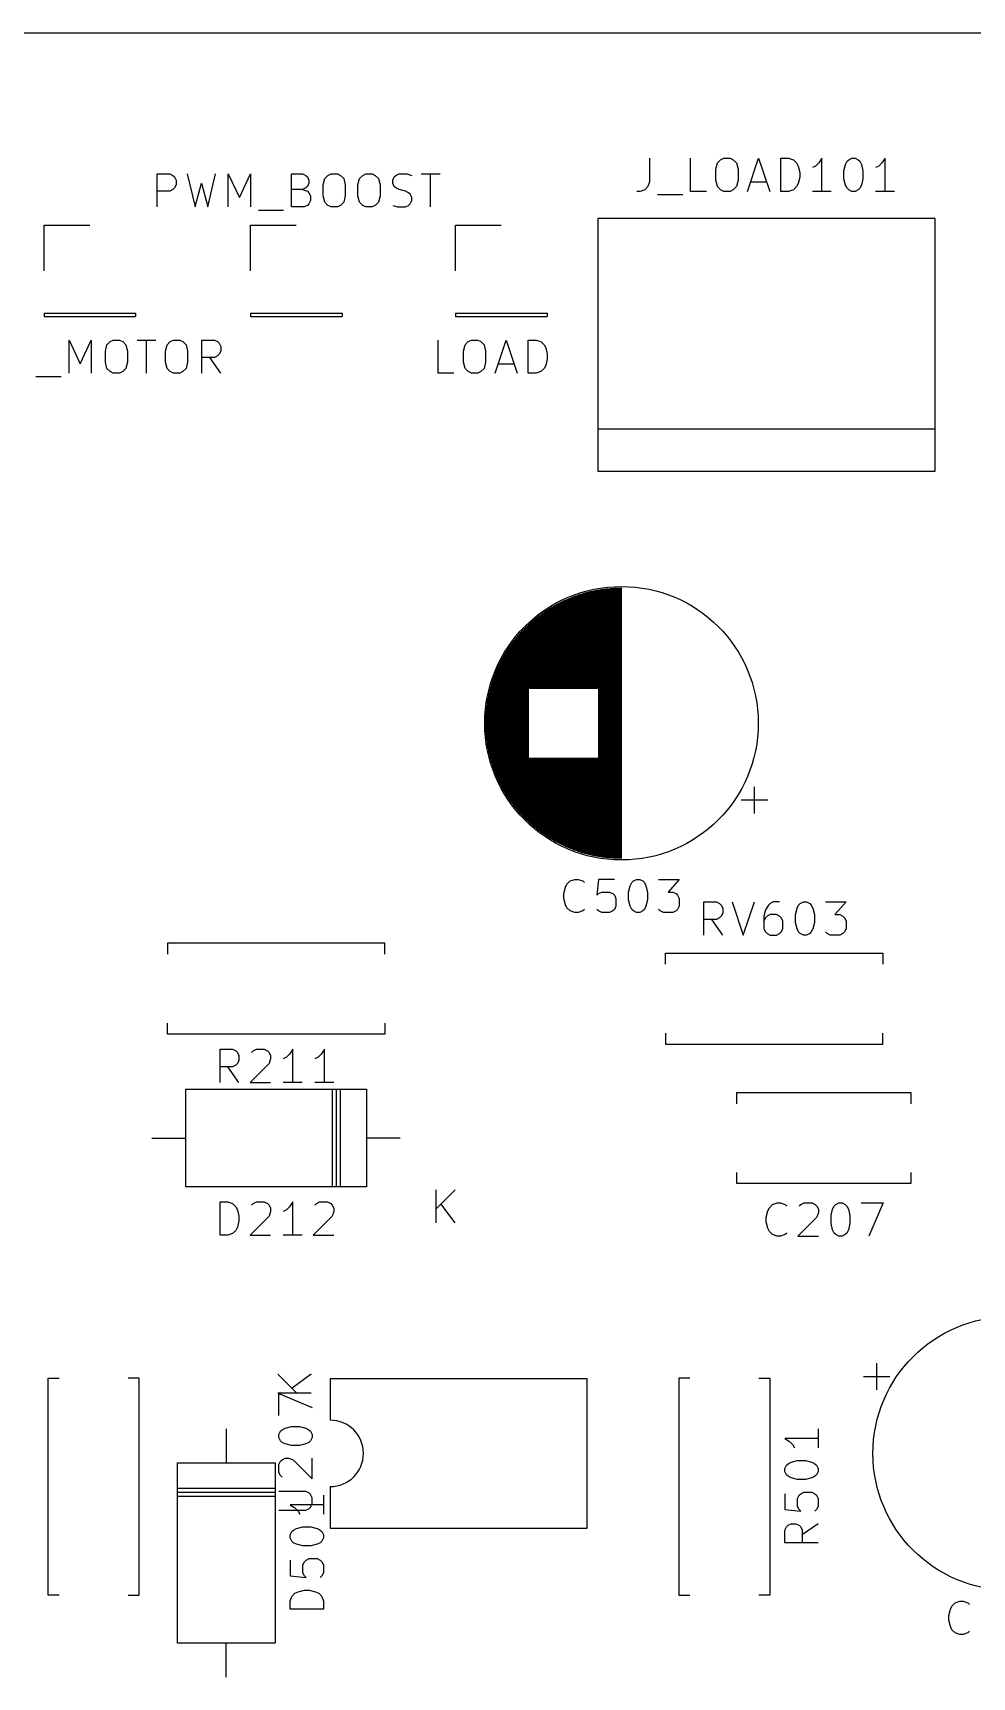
# Model space of a CAD drawing. Header units: metres. Extents: x 0 to 202, y 0 to 131.
# Drawn here: x 58.87 to 87.16, y 81.46 to 131 of the extents above; entities that cross this region are included whole.
import ezdxf

# ---------------------------------------------------------------- set-up
doc = ezdxf.new("R2010")
doc.units = ezdxf.units.M

msp = doc.modelspace()

# ---------------------------------------------------------------- linework, layer by layer
at = {"layer": 'OUTLINE'}
msp.add_line((5, 131), (197.2, 131), dxfattribs=at)
at = {"layer": 'SILK'}
for p, q in [((77.447, 127.2252), (77.447, 126.5109)), ((78.6851, 126.2252), (78.6851, 127.2252)), ((79.447, 126.8918), (79.4946, 127.0823)), ((79.447, 126.5585), (79.447, 126.8918)), ((79.4946, 127.0823), (79.5898, 127.1776)), ((79.5898, 127.1776), (79.6851, 127.2252)), ((79.6851, 127.2252), (79.8756, 127.2252)), ((79.8756, 127.2252), (79.9708, 127.1776)), ((79.9708, 127.1776), (80.066, 127.0823)), ((80.066, 127.0823), (80.1137, 126.8918)), ((80.1137, 126.8918), (80.1137, 126.5585)), ((80.3994, 126.2252), (80.7327, 127.2252)), ((80.7327, 127.2252), (81.066, 126.2252)), ((81.3994, 126.2252), (81.3994, 127.2252)), ((81.3994, 127.2252), (81.6375, 127.2252)), ((81.6375, 127.2252), (81.7803, 127.1776)), ((81.7803, 127.1776), (81.8756, 127.0823)), ((81.8756, 127.0823), (81.9232, 126.9871)), ((81.9232, 126.9871), (81.9708, 126.7966)), ((82.447, 126.9871), (82.3518, 126.9395)), ((82.5422, 127.0823), (82.447, 126.9871)), ((82.6375, 127.2252), (82.5422, 127.0823)), ((82.6375, 126.2252), (82.6375, 127.2252)), ((83.3041, 126.8442), (83.3518, 127.0347)), ((83.3041, 126.6061), (83.3041, 126.8442)), ((83.3518, 127.0347), (83.3994, 127.1299)), ((83.3994, 127.1299), (83.447, 127.1776)), ((83.447, 127.1776), (83.5422, 127.2252)), ((83.5422, 127.2252), (83.6375, 127.2252)), ((83.6375, 127.2252), (83.7327, 127.1776)), ((83.7327, 127.1776), (83.7803, 127.1299)), ((83.7803, 127.1299), (83.8279, 127.0347)), ((83.8279, 127.0347), (83.8756, 126.8442)), ((83.8756, 126.8442), (83.8756, 126.6061)), ((84.3518, 126.9871), (84.2565, 126.9395)), ((84.447, 127.0823), (84.3518, 126.9871)), ((84.5422, 127.2252), (84.447, 127.0823)), ((84.5422, 126.2252), (84.5422, 127.2252)), ((62.6166, 125.7552), (62.6166, 126.7552)), ((62.6166, 126.7552), (62.9976, 126.7552)), ((62.9976, 126.7552), (63.0928, 126.7076)), ((63.0928, 126.7076), (63.1404, 126.6599)), ((63.1404, 126.6599), (63.1881, 126.5647)), ((63.1881, 126.4218), (63.1404, 126.3266)), ((63.1881, 126.5647), (63.1881, 126.4218)), ((63.5214, 126.7552), (63.7595, 125.7552)), ((63.7595, 125.7552), (63.95, 126.4695)), ((63.95, 126.4695), (64.1404, 125.7552)), ((64.1404, 125.7552), (64.3785, 126.7552)), ((64.7595, 125.7552), (64.7595, 126.7552)), ((64.7595, 126.7552), (65.0928, 126.0409)), ((65.0928, 126.0409), (65.4261, 126.7552)), ((65.4261, 126.7552), (65.4261, 125.7552)), ((66.6642, 125.7552), (66.6642, 126.7552)), ((66.6642, 126.7552), (66.9976, 126.7552)), ((66.9976, 126.7552), (67.0928, 126.7076)), ((67.0928, 126.7076), (67.1404, 126.6599)), ((67.1404, 126.3742), (67.0928, 126.3266)), ((67.1404, 126.6599), (67.1881, 126.5647)), ((67.1881, 126.4695), (67.1404, 126.3742)), ((67.1881, 126.5647), (67.1881, 126.4695)), ((67.6166, 126.4218), (67.6642, 126.6123)), ((67.6166, 126.0885), (67.6166, 126.4218)), ((67.6642, 126.6123), (67.7595, 126.7076)), ((67.7595, 126.7076), (67.8547, 126.7552)), ((67.8547, 126.7552), (68.0452, 126.7552)), ((68.0452, 126.7552), (68.1404, 126.7076)), ((68.1404, 126.7076), (68.2357, 126.6123)), ((68.2357, 126.6123), (68.2833, 126.4218)), ((68.2833, 126.4218), (68.2833, 126.0885)), ((68.6642, 126.4218), (68.7119, 126.6123)), ((68.6642, 126.0885), (68.6642, 126.4218)), ((68.7119, 126.6123), (68.8071, 126.7076)), ((68.8071, 126.7076), (68.9023, 126.7552)), ((68.9023, 126.7552), (69.0928, 126.7552)), ((69.0928, 126.7552), (69.1881, 126.7076)), ((69.1881, 126.7076), (69.2833, 126.6123)), ((69.2833, 126.6123), (69.3309, 126.4218)), ((69.3309, 126.4218), (69.3309, 126.0885)), ((69.7119, 126.5647), (69.7595, 126.6599)), ((69.7119, 126.4695), (69.7119, 126.5647)), ((69.7595, 126.3742), (69.7119, 126.4695)), ((69.7595, 126.6599), (69.8071, 126.7076)), ((69.8071, 126.3266), (69.7595, 126.3742)), ((69.8071, 126.7076), (69.9023, 126.7552)), ((69.9023, 126.7552), (70.1404, 126.7552)), ((70.1404, 126.7552), (70.2833, 126.7076)), ((70.569, 126.7552), (71.1404, 126.7552)), ((70.8547, 125.7552), (70.8547, 126.7552)), ((77.3994, 126.368), (77.3041, 126.2728)), ((77.447, 126.5109), (77.3994, 126.368)), ((79.4946, 126.368), (79.447, 126.5585)), ((79.5898, 126.2728), (79.4946, 126.368)), ((80.066, 126.368), (79.9708, 126.2728)), ((80.1137, 126.5585), (80.066, 126.368)), ((80.4946, 126.5109), (80.9708, 126.5109)), ((81.8756, 126.368), (81.7803, 126.2728)), ((81.9232, 126.4633), (81.8756, 126.368)), ((81.9708, 126.6538), (81.9232, 126.4633)), ((81.9708, 126.7966), (81.9708, 126.6538)), ((83.3518, 126.4157), (83.3041, 126.6061)), ((83.3994, 126.3204), (83.3518, 126.4157)), ((83.8279, 126.4157), (83.7803, 126.3204)), ((83.8756, 126.6061), (83.8279, 126.4157)), ((62.9976, 126.2314), (62.6166, 126.2314)), ((63.0928, 126.279), (62.9976, 126.2314)), ((63.1404, 126.3266), (63.0928, 126.279)), ((66.9976, 126.279), (66.6642, 126.279)), ((67.0928, 126.3266), (66.9976, 126.279)), ((66.9976, 126.279), (67.1404, 126.2314)), ((67.1404, 126.2314), (67.1881, 126.1838)), ((67.1881, 125.8504), (67.1404, 125.8028)), ((67.1881, 126.1838), (67.2357, 126.0885)), ((67.2357, 125.9457), (67.1881, 125.8504)), ((67.2357, 126.0885), (67.2357, 125.9457)), ((67.6642, 125.898), (67.6166, 126.0885)), ((67.7595, 125.8028), (67.6642, 125.898)), ((68.2357, 125.898), (68.1404, 125.8028)), ((68.2833, 126.0885), (68.2357, 125.898)), ((68.7119, 125.898), (68.6642, 126.0885)), ((68.8071, 125.8028), (68.7119, 125.898)), ((69.2833, 125.898), (69.1881, 125.8028)), ((69.3309, 126.0885), (69.2833, 125.898)), ((69.9023, 126.279), (69.8071, 126.3266)), ((70.0928, 126.2314), (69.9023, 126.279)), ((70.1881, 126.1838), (70.0928, 126.2314)), ((70.2357, 126.1361), (70.1881, 126.1838)), ((70.1881, 125.8028), (70.2357, 125.8504)), ((70.2833, 126.0409), (70.2357, 126.1361)), ((70.2357, 125.8504), (70.2833, 125.9457)), ((70.2833, 125.9457), (70.2833, 126.0409)), ((77.1613, 126.2252), (77.066, 126.2252)), ((77.3041, 126.2728), (77.1613, 126.2252)), ((77.6851, 126.1299), (78.447, 126.1299)), ((79.1613, 126.2252), (78.6851, 126.2252)), ((79.6851, 126.2252), (79.5898, 126.2728)), ((79.8756, 126.2252), (79.6851, 126.2252)), ((79.9708, 126.2728), (79.8756, 126.2252)), ((81.6375, 126.2252), (81.3994, 126.2252)), ((81.7803, 126.2728), (81.6375, 126.2252)), ((82.9232, 126.2252), (82.3518, 126.2252)), ((83.447, 126.2728), (83.3994, 126.3204)), ((83.5422, 126.2252), (83.447, 126.2728)), ((83.6375, 126.2252), (83.5422, 126.2252)), ((83.7327, 126.2728), (83.6375, 126.2252)), ((83.7803, 126.3204), (83.7327, 126.2728)), ((84.8279, 126.2252), (84.2565, 126.2252)), ((65.6642, 125.6599), (66.4261, 125.6599)), ((67.0452, 125.7552), (66.6642, 125.7552)), ((67.1404, 125.8028), (67.0452, 125.7552)), ((67.8547, 125.7552), (67.7595, 125.8028)), ((68.0452, 125.7552), (67.8547, 125.7552)), ((68.1404, 125.8028), (68.0452, 125.7552)), ((68.9023, 125.7552), (68.8071, 125.8028)), ((69.0928, 125.7552), (68.9023, 125.7552)), ((69.1881, 125.8028), (69.0928, 125.7552)), ((69.7119, 125.8028), (69.8547, 125.7552)), ((69.8547, 125.7552), (70.0928, 125.7552)), ((70.0928, 125.7552), (70.1881, 125.8028)), ((75.8908, 125.41), (75.8908, 117.79)), ((86.0508, 125.41), (75.8908, 125.41)), ((86.0508, 117.79), (86.0508, 125.41)), ((59.2087, 125.21), (60.5887, 125.21)), ((59.2087, 123.83), (59.2087, 125.21)), ((65.4271, 125.21), (66.8071, 125.21)), ((65.4271, 123.83), (65.4271, 125.21)), ((71.6018, 125.21), (72.9818, 125.21)), ((71.6018, 123.83), (71.6018, 125.21)), ((59.2087, 122.56), (59.2087, 122.45)), ((59.2087, 122.56), (61.9687, 122.56)), ((59.2087, 122.45), (61.9687, 122.45)), ((61.9687, 122.56), (61.9687, 122.45)), ((65.4271, 122.56), (65.4271, 122.45)), ((65.4271, 122.56), (68.1871, 122.56)), ((65.4271, 122.45), (68.1871, 122.45)), ((68.1871, 122.56), (68.1871, 122.45)), ((71.6018, 122.56), (71.6018, 122.45)), ((71.6018, 122.56), (74.3618, 122.56)), ((71.6018, 122.45), (74.3618, 122.45)), ((74.3618, 122.56), (74.3618, 122.45)), ((59.9619, 120.7452), (59.9619, 121.7452)), ((59.9619, 121.7452), (60.2952, 121.0309)), ((60.2952, 121.0309), (60.6286, 121.7452)), ((60.6286, 121.7452), (60.6286, 120.7452)), ((61.0571, 121.4118), (61.1048, 121.6023)), ((61.0571, 121.0785), (61.0571, 121.4118)), ((61.1048, 121.6023), (61.2, 121.6976)), ((61.2, 121.6976), (61.2952, 121.7452)), ((61.2952, 121.7452), (61.4857, 121.7452)), ((61.4857, 121.7452), (61.581, 121.6976)), ((61.581, 121.6976), (61.6762, 121.6023)), ((61.6762, 121.6023), (61.7238, 121.4118)), ((61.7238, 121.4118), (61.7238, 121.0785)), ((62.0095, 121.7452), (62.581, 121.7452)), ((62.2952, 120.7452), (62.2952, 121.7452)), ((62.8667, 121.4118), (62.9143, 121.6023)), ((62.8667, 121.0785), (62.8667, 121.4118)), ((62.9143, 121.6023), (63.0095, 121.6976)), ((63.0095, 121.6976), (63.1048, 121.7452)), ((63.1048, 121.7452), (63.2952, 121.7452)), ((63.2952, 121.7452), (63.3905, 121.6976)), ((63.3905, 121.6976), (63.4857, 121.6023)), ((63.4857, 121.6023), (63.5333, 121.4118)), ((63.5333, 121.4118), (63.5333, 121.0785)), ((63.9619, 120.7452), (63.9619, 121.7452)), ((63.9619, 121.7452), (64.3429, 121.7452)), ((64.3429, 121.7452), (64.4381, 121.6976)), ((64.4381, 121.6976), (64.4857, 121.6499)), ((64.4857, 121.6499), (64.5333, 121.5547)), ((64.5333, 121.4118), (64.4857, 121.3166)), ((64.5333, 121.5547), (64.5333, 121.4118)), ((71.081, 120.7452), (71.081, 121.7452)), ((71.8429, 121.4118), (71.8905, 121.6023)), ((71.8429, 121.0785), (71.8429, 121.4118)), ((71.8905, 121.6023), (71.9857, 121.6976)), ((71.9857, 121.6976), (72.081, 121.7452)), ((72.081, 121.7452), (72.2714, 121.7452)), ((72.2714, 121.7452), (72.3667, 121.6976)), ((72.3667, 121.6976), (72.4619, 121.6023)), ((72.4619, 121.6023), (72.5095, 121.4118)), ((72.5095, 121.4118), (72.5095, 121.0785)), ((72.7952, 120.7452), (73.1286, 121.7452)), ((73.1286, 121.7452), (73.4619, 120.7452)), ((73.7952, 120.7452), (73.7952, 121.7452)), ((73.7952, 121.7452), (74.0333, 121.7452)), ((74.0333, 121.7452), (74.1762, 121.6976)), ((74.1762, 121.6976), (74.2714, 121.6023)), ((74.2714, 121.6023), (74.319, 121.5071)), ((74.319, 121.5071), (74.3667, 121.3166)), ((61.1048, 120.888), (61.0571, 121.0785)), ((61.2, 120.7928), (61.1048, 120.888)), ((61.6762, 120.888), (61.581, 120.7928)), ((61.7238, 121.0785), (61.6762, 120.888)), ((62.9143, 120.888), (62.8667, 121.0785)), ((63.0095, 120.7928), (62.9143, 120.888)), ((63.4857, 120.888), (63.3905, 120.7928)), ((63.5333, 121.0785), (63.4857, 120.888)), ((64.3429, 121.2214), (63.9619, 121.2214)), ((64.5333, 120.7452), (64.2, 121.2214)), ((64.4381, 121.269), (64.3429, 121.2214)), ((64.4857, 121.3166), (64.4381, 121.269)), ((71.8905, 120.888), (71.8429, 121.0785)), ((71.9857, 120.7928), (71.8905, 120.888)), ((72.4619, 120.888), (72.3667, 120.7928)), ((72.5095, 121.0785), (72.4619, 120.888)), ((72.8905, 121.0309), (73.3667, 121.0309)), ((74.2714, 120.888), (74.1762, 120.7928)), ((74.319, 120.9833), (74.2714, 120.888)), ((74.3667, 121.1738), (74.319, 120.9833)), ((74.3667, 121.3166), (74.3667, 121.1738)), ((58.9619, 120.6499), (59.7238, 120.6499)), ((61.2952, 120.7452), (61.2, 120.7928)), ((61.4857, 120.7452), (61.2952, 120.7452)), ((61.581, 120.7928), (61.4857, 120.7452)), ((63.1048, 120.7452), (63.0095, 120.7928)), ((63.2952, 120.7452), (63.1048, 120.7452)), ((63.3905, 120.7928), (63.2952, 120.7452)), ((71.5571, 120.7452), (71.081, 120.7452)), ((72.081, 120.7452), (71.9857, 120.7928)), ((72.2714, 120.7452), (72.081, 120.7452)), ((72.3667, 120.7928), (72.2714, 120.7452)), ((74.0333, 120.7452), (73.7952, 120.7452)), ((74.1762, 120.7928), (74.0333, 120.7452)), ((86.0508, 119.06), (75.8908, 119.06)), ((75.8908, 117.79), (86.0508, 117.79)), ((75.0027, 111.24), (75.0027, 113.957)), ((75.0427, 111.24), (75.0427, 113.973)), ((75.0827, 111.24), (75.0827, 113.989)), ((75.1227, 111.24), (75.1227, 114.005)), ((75.1627, 111.24), (75.1627, 114.02)), ((75.2027, 111.24), (75.2027, 114.035)), ((75.2427, 111.24), (75.2427, 114.049)), ((75.2827, 111.24), (75.2827, 114.063)), ((75.3227, 111.24), (75.3227, 114.076)), ((75.3627, 111.24), (75.3627, 114.089)), ((75.4027, 111.24), (75.4027, 114.101)), ((75.4427, 111.24), (75.4427, 114.113)), ((75.4827, 111.24), (75.4827, 114.125)), ((75.5227, 111.24), (75.5227, 114.136)), ((75.5627, 111.24), (75.5627, 114.147)), ((75.6027, 111.24), (75.6027, 114.157)), ((75.6427, 111.24), (75.6427, 114.167)), ((75.6827, 111.24), (75.6827, 114.176)), ((75.7227, 111.24), (75.7227, 114.185)), ((75.7627, 111.24), (75.7627, 114.193)), ((75.8027, 111.24), (75.8027, 114.202)), ((75.8427, 111.24), (75.8427, 114.209)), ((75.8827, 111.24), (75.8827, 114.217)), ((75.9227, 106.177), (75.9227, 114.223)), ((75.9627, 106.17), (75.9627, 114.23)), ((76.0027, 106.164), (76.0027, 114.236)), ((76.0427, 106.158), (76.0427, 114.242)), ((76.0827, 106.153), (76.0827, 114.247)), ((76.1227, 106.148), (76.1227, 114.252)), ((76.1627, 106.144), (76.1627, 114.256)), ((76.2027, 106.139), (76.2027, 114.261)), ((76.2427, 106.136), (76.2427, 114.264)), ((76.2827, 106.132), (76.2827, 114.268)), ((76.3227, 106.13), (76.3227, 114.27)), ((76.3627, 106.127), (76.3627, 114.273)), ((76.4027, 106.125), (76.4027, 114.275)), ((76.4427, 106.123), (76.4427, 114.277)), ((76.4827, 106.122), (76.4827, 114.278)), ((76.5227, 106.121), (76.5227, 114.279)), ((76.5627, 106.12), (76.5627, 114.28)), ((76.6027, 106.12), (76.6027, 114.28)), ((74.1227, 111.24), (74.1227, 113.45)), ((74.1627, 111.24), (74.1627, 113.48)), ((74.2027, 111.24), (74.2027, 113.509)), ((74.2427, 111.24), (74.2427, 113.537)), ((74.2827, 111.24), (74.2827, 113.565)), ((74.3227, 111.24), (74.3227, 113.592)), ((74.3627, 111.24), (74.3627, 113.618)), ((74.4027, 111.24), (74.4027, 113.643)), ((74.4427, 111.24), (74.4427, 113.668)), ((74.4827, 111.24), (74.4827, 113.693)), ((74.5227, 111.24), (74.5227, 113.716)), ((74.5627, 111.24), (74.5627, 113.739)), ((74.6027, 111.24), (74.6027, 113.762)), ((74.6427, 111.24), (74.6427, 113.784)), ((74.6827, 111.24), (74.6827, 113.805)), ((74.7227, 111.24), (74.7227, 113.826)), ((74.7627, 111.24), (74.7627, 113.846)), ((74.8027, 111.24), (74.8027, 113.866)), ((74.8427, 111.24), (74.8427, 113.885)), ((74.8827, 111.24), (74.8827, 113.904)), ((74.9227, 111.24), (74.9227, 113.922)), ((74.9627, 111.24), (74.9627, 113.94)), ((73.6027, 107.416), (73.6027, 112.984)), ((73.6427, 107.374), (73.6427, 113.026)), ((73.6827, 107.333), (73.6827, 113.067)), ((73.7227, 107.294), (73.7227, 113.106)), ((73.7627, 107.255), (73.7627, 113.145)), ((73.8027, 107.218), (73.8027, 113.182)), ((73.8427, 111.24), (73.8427, 113.219)), ((73.8827, 111.24), (73.8827, 113.255)), ((73.9227, 111.24), (73.9227, 113.289)), ((73.9627, 111.24), (73.9627, 113.323)), ((74.0027, 111.24), (74.0027, 113.356)), ((74.0427, 111.24), (74.0427, 113.388)), ((74.0827, 111.24), (74.0827, 113.419)), ((73.2027, 107.913), (73.2027, 112.487)), ((73.2427, 107.856), (73.2427, 112.544)), ((73.2827, 107.8), (73.2827, 112.6)), ((73.3227, 107.747), (73.3227, 112.653)), ((73.3627, 107.695), (73.3627, 112.705)), ((73.4027, 107.645), (73.4027, 112.755)), ((73.4427, 107.596), (73.4427, 112.804)), ((73.4827, 107.549), (73.4827, 112.851)), ((73.5227, 107.504), (73.5227, 112.896)), ((73.5627, 107.459), (73.5627, 112.941)), ((72.9227, 108.387), (72.9227, 112.013)), ((72.9627, 108.31), (72.9627, 112.09)), ((73.0027, 108.236), (73.0027, 112.164)), ((73.0427, 108.166), (73.0427, 112.234)), ((73.0827, 108.099), (73.0827, 112.301)), ((73.1227, 108.035), (73.1227, 112.365)), ((73.1627, 107.973), (73.1627, 112.427)), ((72.7227, 108.854), (72.7227, 111.546)), ((72.7627, 108.747), (72.7627, 111.653)), ((72.8027, 108.648), (72.8027, 111.752)), ((72.8427, 108.556), (72.8427, 111.844)), ((72.8827, 108.469), (72.8827, 111.931)), ((72.6027, 109.253), (72.6027, 111.147)), ((72.6427, 109.103), (72.6427, 111.297)), ((72.6827, 108.972), (72.6827, 111.428)), ((72.5227, 109.667), (72.5227, 110.733)), ((72.5627, 109.432), (72.5627, 110.968)), ((73.8427, 107.181), (73.8427, 109.16)), ((73.8827, 107.145), (73.8827, 109.16)), ((73.9227, 107.111), (73.9227, 109.16)), ((73.9627, 107.077), (73.9627, 109.16)), ((74.0027, 107.044), (74.0027, 109.16)), ((74.0427, 107.012), (74.0427, 109.16)), ((74.0827, 106.981), (74.0827, 109.16)), ((74.1227, 106.95), (74.1227, 109.16)), ((74.1627, 106.92), (74.1627, 109.16)), ((74.2027, 106.891), (74.2027, 109.16)), ((74.2427, 106.863), (74.2427, 109.16)), ((74.2827, 106.835), (74.2827, 109.16)), ((74.3227, 106.808), (74.3227, 109.16)), ((74.3627, 106.782), (74.3627, 109.16)), ((74.4027, 106.757), (74.4027, 109.16)), ((74.4427, 106.732), (74.4427, 109.16)), ((74.4827, 106.707), (74.4827, 109.16)), ((74.5227, 106.684), (74.5227, 109.16)), ((74.5627, 106.661), (74.5627, 109.16)), ((74.6027, 106.638), (74.6027, 109.16)), ((74.6427, 106.616), (74.6427, 109.16)), ((74.6827, 106.595), (74.6827, 109.16)), ((74.7227, 106.574), (74.7227, 109.16)), ((74.7627, 106.554), (74.7627, 109.16)), ((74.8027, 106.534), (74.8027, 109.16)), ((74.8427, 106.515), (74.8427, 109.16)), ((74.8827, 106.496), (74.8827, 109.16)), ((74.9227, 106.478), (74.9227, 109.16)), ((74.9627, 106.46), (74.9627, 109.16)), ((75.0027, 106.443), (75.0027, 109.16)), ((75.0427, 106.427), (75.0427, 109.16)), ((75.0827, 106.411), (75.0827, 109.16)), ((75.1227, 106.395), (75.1227, 109.16)), ((75.1627, 106.38), (75.1627, 109.16)), ((75.2027, 106.365), (75.2027, 109.16)), ((75.2427, 106.351), (75.2427, 109.16)), ((75.2827, 106.337), (75.2827, 109.16)), ((75.3227, 106.324), (75.3227, 109.16)), ((75.3627, 106.311), (75.3627, 109.16)), ((75.4027, 106.299), (75.4027, 109.16)), ((75.4427, 106.287), (75.4427, 109.16)), ((75.4827, 106.275), (75.4827, 109.16)), ((75.5227, 106.264), (75.5227, 109.16)), ((75.5627, 106.253), (75.5627, 109.16)), ((75.6027, 106.243), (75.6027, 109.16)), ((75.6427, 106.233), (75.6427, 109.16)), ((75.6827, 106.224), (75.6827, 109.16)), ((75.7227, 106.215), (75.7227, 109.16)), ((75.7627, 106.207), (75.7627, 109.16)), ((75.8027, 106.198), (75.8027, 109.16)), ((75.8427, 106.191), (75.8427, 109.16)), ((75.8827, 106.183), (75.8827, 109.16)), ((80.6124, 107.485), (80.6124, 108.285)), ((81.0124, 107.885), (80.2124, 107.885)), ((74.8646, 105.0666), (74.9122, 105.2571)), ((74.8646, 104.9238), (74.8646, 105.0666)), ((74.9122, 105.2571), (74.9598, 105.3523)), ((74.9598, 105.3523), (75.0551, 105.4476)), ((75.0551, 105.4476), (75.1979, 105.4952)), ((75.1979, 105.4952), (75.2932, 105.4952)), ((75.2932, 105.4952), (75.436, 105.4476)), ((75.436, 105.4476), (75.4837, 105.3999)), ((75.9122, 105.4952), (75.8646, 105.019)), ((75.8646, 105.019), (75.9122, 105.0666)), ((76.3884, 105.4952), (75.9122, 105.4952)), ((75.9122, 105.0666), (76.0075, 105.1142)), ((76.0075, 105.1142), (76.2456, 105.1142)), ((76.2456, 105.1142), (76.3408, 105.0666)), ((76.3408, 105.0666), (76.3884, 105.019)), ((76.817, 105.1142), (76.8646, 105.3047)), ((76.817, 104.8761), (76.817, 105.1142)), ((76.8646, 105.3047), (76.9122, 105.3999)), ((76.9122, 105.3999), (76.9598, 105.4476)), ((76.9598, 105.4476), (77.0551, 105.4952)), ((77.0551, 105.4952), (77.1503, 105.4952)), ((77.1503, 105.4952), (77.2456, 105.4476)), ((77.2456, 105.4476), (77.2932, 105.3999)), ((77.2932, 105.3999), (77.3408, 105.3047)), ((77.3408, 105.3047), (77.3884, 105.1142)), ((77.3884, 105.1142), (77.3884, 104.8761)), ((77.7217, 105.4952), (78.3408, 105.4952)), ((78.3408, 105.4952), (78.0075, 105.1142)), ((78.0075, 105.1142), (78.1503, 105.1142)), ((78.1503, 105.1142), (78.2456, 105.0666)), ((78.2456, 105.0666), (78.2932, 105.019)), ((74.9122, 104.7333), (74.8646, 104.9238)), ((74.9598, 104.638), (74.9122, 104.7333)), ((75.0551, 104.5428), (74.9598, 104.638)), ((75.1979, 104.4952), (75.0551, 104.5428)), ((75.436, 104.5428), (75.2932, 104.4952)), ((75.4837, 104.5904), (75.436, 104.5428)), ((75.9122, 104.5428), (75.8646, 104.5904)), ((76.0075, 104.4952), (75.9122, 104.5428)), ((76.3408, 104.5428), (76.2456, 104.4952)), ((76.3884, 104.5904), (76.3408, 104.5428)), ((76.3884, 105.019), (76.436, 104.9238)), ((76.436, 104.6857), (76.3884, 104.5904)), ((76.436, 104.9238), (76.436, 104.6857)), ((76.8646, 104.6857), (76.817, 104.8761)), ((76.9122, 104.5904), (76.8646, 104.6857)), ((76.9598, 104.5428), (76.9122, 104.5904)), ((77.0551, 104.4952), (76.9598, 104.5428)), ((77.2456, 104.5428), (77.1503, 104.4952)), ((77.2932, 104.5904), (77.2456, 104.5428)), ((77.3408, 104.6857), (77.2932, 104.5904)), ((77.3884, 104.8761), (77.3408, 104.6857)), ((77.7694, 104.5428), (77.7217, 104.5904)), ((77.8646, 104.4952), (77.7694, 104.5428)), ((78.2456, 104.5428), (78.1503, 104.4952)), ((78.2932, 104.5904), (78.2456, 104.5428)), ((78.2932, 105.019), (78.3408, 104.9238)), ((78.3408, 104.6857), (78.2932, 104.5904)), ((78.3408, 104.9238), (78.3408, 104.6857)), ((79.081, 103.8152), (79.081, 104.8152)), ((79.081, 104.8152), (79.4619, 104.8152)), ((79.4619, 104.8152), (79.5571, 104.7676)), ((79.5571, 104.7676), (79.6048, 104.7199)), ((79.6048, 104.7199), (79.6524, 104.6247)), ((79.6524, 104.6247), (79.6524, 104.4818)), ((79.9381, 104.8152), (80.2714, 103.8152)), ((80.2714, 103.8152), (80.6048, 104.8152)), ((80.9381, 104.5771), (80.8905, 104.3866)), ((81.0333, 104.7199), (80.9381, 104.5771)), ((81.081, 104.7676), (81.0333, 104.7199)), ((81.1762, 104.8152), (81.081, 104.7676)), ((81.3667, 104.8152), (81.1762, 104.8152)), ((81.8429, 104.4342), (81.8905, 104.6247)), ((81.8905, 104.6247), (81.9381, 104.7199)), ((81.9381, 104.7199), (81.9857, 104.7676)), ((81.9857, 104.7676), (82.081, 104.8152)), ((82.081, 104.8152), (82.1762, 104.8152)), ((82.1762, 104.8152), (82.2714, 104.7676)), ((82.2714, 104.7676), (82.319, 104.7199)), ((82.319, 104.7199), (82.3667, 104.6247)), ((82.3667, 104.6247), (82.4143, 104.4342)), ((82.7476, 104.8152), (83.3667, 104.8152)), ((83.3667, 104.8152), (83.0333, 104.4342)), ((75.2932, 104.4952), (75.1979, 104.4952)), ((76.2456, 104.4952), (76.0075, 104.4952)), ((77.1503, 104.4952), (77.0551, 104.4952)), ((78.1503, 104.4952), (77.8646, 104.4952)), ((79.4619, 104.2914), (79.081, 104.2914)), ((79.6524, 103.8152), (79.319, 104.2914)), ((79.5571, 104.339), (79.4619, 104.2914)), ((79.6048, 104.3866), (79.5571, 104.339)), ((79.6524, 104.4818), (79.6048, 104.3866)), ((80.8905, 104.3866), (80.8905, 104.0057)), ((80.9381, 104.339), (80.8905, 104.2438)), ((80.9857, 104.3866), (80.9381, 104.339)), ((81.081, 104.4342), (80.9857, 104.3866)), ((81.2714, 104.4342), (81.081, 104.4342)), ((81.3667, 104.3866), (81.2714, 104.4342)), ((81.4143, 104.339), (81.3667, 104.3866)), ((81.4619, 104.2438), (81.4143, 104.339)), ((81.4619, 104.0057), (81.4619, 104.2438)), ((81.8429, 104.1961), (81.8429, 104.4342)), ((81.8905, 104.0057), (81.8429, 104.1961)), ((82.4143, 104.1961), (82.3667, 104.0057)), ((82.4143, 104.4342), (82.4143, 104.1961)), ((83.0333, 104.4342), (83.1762, 104.4342)), ((83.1762, 104.4342), (83.2714, 104.3866)), ((83.2714, 104.3866), (83.319, 104.339)), ((83.319, 104.339), (83.3667, 104.2438)), ((83.3667, 104.2438), (83.3667, 104.0057)), ((62.93, 103.57), (62.93, 103.24)), ((69.47, 103.57), (62.93, 103.57)), ((69.47, 103.24), (69.47, 103.57)), ((80.8905, 104.0057), (80.9381, 103.9104)), ((80.9381, 103.9104), (80.9857, 103.8628)), ((80.9857, 103.8628), (81.081, 103.8152)), ((81.081, 103.8152), (81.2714, 103.8152)), ((81.2714, 103.8152), (81.3667, 103.8628)), ((81.3667, 103.8628), (81.4143, 103.9104)), ((81.4143, 103.9104), (81.4619, 104.0057)), ((81.9381, 103.9104), (81.8905, 104.0057)), ((81.9857, 103.8628), (81.9381, 103.9104)), ((82.081, 103.8152), (81.9857, 103.8628)), ((82.1762, 103.8152), (82.081, 103.8152)), ((82.2714, 103.8628), (82.1762, 103.8152)), ((82.319, 103.9104), (82.2714, 103.8628)), ((82.3667, 104.0057), (82.319, 103.9104)), ((82.7952, 103.8628), (82.7476, 103.9104)), ((82.8905, 103.8152), (82.7952, 103.8628)), ((83.1762, 103.8152), (82.8905, 103.8152)), ((83.2714, 103.8628), (83.1762, 103.8152)), ((83.319, 103.9104), (83.2714, 103.8628)), ((83.3667, 104.0057), (83.319, 103.9104)), ((77.93, 103.27), (84.47, 103.27)), ((77.93, 102.94), (77.93, 103.27)), ((84.47, 103.27), (84.47, 102.94)), ((62.93, 100.83), (62.93, 101.16)), ((69.47, 101.16), (69.47, 100.83)), ((69.47, 100.83), (62.93, 100.83)), ((77.93, 100.86), (77.93, 100.53)), ((84.47, 100.53), (84.47, 100.86)), ((64.5095, 99.3752), (64.5095, 100.3752)), ((64.5095, 100.3752), (64.8905, 100.3752)), ((64.8905, 100.3752), (64.9857, 100.3276)), ((64.9857, 100.3276), (65.0333, 100.2799)), ((65.0333, 100.2799), (65.081, 100.1847)), ((65.081, 100.1847), (65.081, 100.0418)), ((65.4619, 100.2799), (65.5095, 100.3276)), ((65.5095, 100.3276), (65.6048, 100.3752)), ((65.6048, 100.3752), (65.8429, 100.3752)), ((65.8429, 100.3752), (65.9381, 100.3276)), ((65.9381, 100.3276), (65.9857, 100.2799)), ((65.9857, 100.2799), (66.0333, 100.1847)), ((66.0333, 100.0895), (65.9857, 99.9466)), ((66.0333, 100.1847), (66.0333, 100.0895)), ((66.5095, 100.1371), (66.4143, 100.0895)), ((66.6048, 100.2323), (66.5095, 100.1371)), ((66.7, 100.3752), (66.6048, 100.2323)), ((66.7, 99.3752), (66.7, 100.3752)), ((67.4619, 100.1371), (67.3667, 100.0895)), ((67.5571, 100.2323), (67.4619, 100.1371)), ((67.6524, 100.3752), (67.5571, 100.2323)), ((67.6524, 99.3752), (67.6524, 100.3752)), ((77.93, 100.53), (84.47, 100.53)), ((64.8905, 99.8514), (64.5095, 99.8514)), ((65.081, 99.3752), (64.7476, 99.8514)), ((64.9857, 99.899), (64.8905, 99.8514)), ((65.0333, 99.9466), (64.9857, 99.899)), ((65.081, 100.0418), (65.0333, 99.9466)), ((65.9857, 99.9466), (65.4143, 99.3752)), ((63.48, 99.17), (68.92, 99.17)), ((63.48, 96.23), (63.48, 99.17)), ((65.4143, 99.3752), (66.0333, 99.3752)), ((66.9857, 99.3752), (66.4143, 99.3752)), ((67.9381, 99.3752), (67.3667, 99.3752)), ((67.9, 96.23), (67.9, 99.17)), ((68.02, 96.23), (68.02, 99.17)), ((68.14, 96.23), (68.14, 99.17)), ((68.92, 99.17), (68.92, 96.23)), ((80.08, 99.07), (85.32, 99.07)), ((80.08, 98.733), (80.08, 99.07)), ((85.32, 99.07), (85.32, 98.733)), ((62.46, 97.7), (63.48, 97.7)), ((69.94, 97.7), (68.92, 97.7)), ((80.08, 96.33), (80.08, 96.667)), ((85.32, 96.667), (85.32, 96.33)), ((68.92, 96.23), (63.48, 96.23)), ((71.0181, 95.1452), (71.0181, 96.1452)), ((71.5895, 96.1452), (71.0181, 95.5738)), ((85.32, 96.33), (80.08, 96.33)), ((64.5095, 94.7752), (64.5095, 95.7752)), ((64.5095, 95.7752), (64.7476, 95.7752)), ((64.7476, 95.7752), (64.8905, 95.7276)), ((64.8905, 95.7276), (64.9857, 95.6323)), ((64.9857, 95.6323), (65.0333, 95.5371)), ((65.4619, 95.6799), (65.5095, 95.7276)), ((65.5095, 95.7276), (65.6048, 95.7752)), ((65.6048, 95.7752), (65.8429, 95.7752)), ((65.8429, 95.7752), (65.9381, 95.7276)), ((65.9381, 95.7276), (65.9857, 95.6799)), ((65.9857, 95.6799), (66.0333, 95.5847)), ((66.6048, 95.6323), (66.5095, 95.5371)), ((66.7, 95.7752), (66.6048, 95.6323)), ((66.7, 94.7752), (66.7, 95.7752)), ((67.3667, 95.6799), (67.4143, 95.7276)), ((67.4143, 95.7276), (67.5095, 95.7752)), ((67.5095, 95.7752), (67.7476, 95.7752)), ((67.7476, 95.7752), (67.8429, 95.7276)), ((67.8429, 95.7276), (67.8905, 95.6799)), ((67.8905, 95.6799), (67.9381, 95.5847)), ((71.5895, 95.1452), (71.161, 95.7166)), ((81.0571, 95.6023), (81.1524, 95.6976)), ((81.1524, 95.6976), (81.2952, 95.7452)), ((81.2952, 95.7452), (81.3905, 95.7452)), ((81.3905, 95.7452), (81.5333, 95.6976)), ((81.5333, 95.6976), (81.581, 95.6499)), ((81.9619, 95.6499), (82.0095, 95.6976)), ((82.0095, 95.6976), (82.1048, 95.7452)), ((82.1048, 95.7452), (82.3429, 95.7452)), ((82.3429, 95.7452), (82.4381, 95.6976)), ((82.4381, 95.6976), (82.4857, 95.6499)), ((82.4857, 95.6499), (82.5333, 95.5547)), ((82.9619, 95.5547), (83.0095, 95.6499)), ((83.0095, 95.6499), (83.0571, 95.6976)), ((83.0571, 95.6976), (83.1524, 95.7452)), ((83.1524, 95.7452), (83.2476, 95.7452)), ((83.2476, 95.7452), (83.3429, 95.6976)), ((83.3429, 95.6976), (83.3905, 95.6499)), ((83.3905, 95.6499), (83.4381, 95.5547)), ((83.819, 95.7452), (84.4857, 95.7452)), ((84.4857, 95.7452), (84.0571, 94.7452)), ((65.0333, 95.5371), (65.081, 95.3466)), ((65.081, 95.2038), (65.0333, 95.0133)), ((65.081, 95.3466), (65.081, 95.2038)), ((65.9857, 95.3466), (65.4143, 94.7752)), ((66.0333, 95.4895), (65.9857, 95.3466)), ((66.0333, 95.5847), (66.0333, 95.4895)), ((66.5095, 95.5371), (66.4143, 95.4895)), ((67.8905, 95.3466), (67.319, 94.7752)), ((67.9381, 95.4895), (67.8905, 95.3466)), ((67.9381, 95.5847), (67.9381, 95.4895)), ((80.9619, 95.3166), (81.0095, 95.5071)), ((80.9619, 95.1738), (80.9619, 95.3166)), ((81.0095, 94.9833), (80.9619, 95.1738)), ((81.0095, 95.5071), (81.0571, 95.6023)), ((82.4857, 95.3166), (81.9143, 94.7452)), ((82.5333, 95.4595), (82.4857, 95.3166)), ((82.5333, 95.5547), (82.5333, 95.4595)), ((82.9143, 95.3642), (82.9619, 95.5547)), ((82.9143, 95.1261), (82.9143, 95.3642)), ((82.9619, 94.9357), (82.9143, 95.1261)), ((83.4381, 95.5547), (83.4857, 95.3642)), ((83.4857, 95.1261), (83.4381, 94.9357)), ((83.4857, 95.3642), (83.4857, 95.1261)), ((64.7476, 94.7752), (64.5095, 94.7752)), ((64.8905, 94.8228), (64.7476, 94.7752)), ((64.9857, 94.918), (64.8905, 94.8228)), ((65.0333, 95.0133), (64.9857, 94.918)), ((65.4143, 94.7752), (66.0333, 94.7752)), ((66.9857, 94.7752), (66.4143, 94.7752)), ((67.319, 94.7752), (67.9381, 94.7752)), ((81.0571, 94.888), (81.0095, 94.9833)), ((81.1524, 94.7928), (81.0571, 94.888)), ((81.2952, 94.7452), (81.1524, 94.7928)), ((81.3905, 94.7452), (81.2952, 94.7452)), ((81.5333, 94.7928), (81.3905, 94.7452)), ((81.581, 94.8404), (81.5333, 94.7928)), ((81.9143, 94.7452), (82.5333, 94.7452)), ((83.0095, 94.8404), (82.9619, 94.9357)), ((83.0571, 94.7928), (83.0095, 94.8404)), ((83.1524, 94.7452), (83.0571, 94.7928)), ((83.2476, 94.7452), (83.1524, 94.7452)), ((83.3429, 94.7928), (83.2476, 94.7452)), ((83.3905, 94.8404), (83.3429, 94.7928)), ((83.4381, 94.9357), (83.3905, 94.8404)), ((84.2876, 90.915), (84.2876, 90.115)), ((59.33, 90.47), (59.66, 90.47)), ((59.33, 83.93), (59.33, 90.47)), ((62.07, 90.47), (61.74, 90.47)), ((62.07, 83.93), (62.07, 90.47)), ((66.2548, 90.5895), (66.8262, 90.0181)), ((67.2548, 90.5895), (66.6834, 90.161)), ((67.83, 90.45), (67.83, 89.2)), ((75.57, 90.45), (67.83, 90.45)), ((75.57, 85.95), (75.57, 90.45)), ((78.33, 90.47), (78.33, 83.93)), ((78.66, 90.47), (78.33, 90.47)), ((80.74, 90.47), (81.07, 90.47)), ((81.07, 90.47), (81.07, 83.93)), ((83.8876, 90.515), (84.6876, 90.515)), ((67.2548, 90.0181), (66.2548, 90.0181)), ((66.2848, 89.3429), (66.2848, 90.0095)), ((66.2848, 90.0095), (67.2848, 89.581)), ((64.7, 88.94), (64.7, 87.92)), ((66.2848, 88.7714), (66.3324, 88.8667)), ((66.2848, 88.6762), (66.2848, 88.7714)), ((66.3324, 88.8667), (66.3801, 88.9143)), ((66.3801, 88.9143), (66.4753, 88.9619)), ((66.4753, 88.9619), (66.6658, 89.0095)), ((66.6658, 89.0095), (66.9039, 89.0095)), ((66.9039, 89.0095), (67.0943, 88.9619)), ((67.0943, 88.9619), (67.1896, 88.9143)), ((67.1896, 88.9143), (67.2372, 88.8667)), ((67.2372, 88.8667), (67.2848, 88.7714)), ((67.2848, 88.7714), (67.2848, 88.6762)), ((82.5248, 88.9381), (82.5248, 88.3667)), ((66.3324, 88.581), (66.2848, 88.6762)), ((66.3801, 88.5333), (66.3324, 88.581)), ((66.4753, 88.4857), (66.3801, 88.5333)), ((66.6658, 88.4381), (66.4753, 88.4857)), ((66.9039, 88.4381), (66.6658, 88.4381)), ((67.0943, 88.4857), (66.9039, 88.4381)), ((67.1896, 88.5333), (67.0943, 88.4857)), ((67.2372, 88.581), (67.1896, 88.5333)), ((67.2848, 88.6762), (67.2372, 88.581)), ((82.5248, 88.6524), (81.5248, 88.6524)), ((81.5248, 88.6524), (81.6677, 88.5571)), ((81.6677, 88.5571), (81.7629, 88.4619)), ((81.7629, 88.4619), (81.8105, 88.3667)), ((63.23, 87.92), (66.17, 87.92)), ((63.23, 82.48), (63.23, 87.92)), ((66.17, 87.92), (66.17, 82.48)), ((66.2848, 87.8667), (66.3324, 87.9619)), ((66.2848, 87.6286), (66.2848, 87.8667)), ((66.3324, 87.9619), (66.3801, 88.0095)), ((66.3801, 88.0095), (66.4753, 88.0571)), ((66.4753, 88.0571), (66.5705, 88.0571)), ((66.5705, 88.0571), (66.7134, 88.0095)), ((66.7134, 88.0095), (67.2848, 87.4381)), ((67.2848, 87.4381), (67.2848, 88.0571)), ((81.5248, 87.7476), (81.5724, 87.8429)), ((81.5248, 87.6524), (81.5248, 87.7476)), ((81.5724, 87.8429), (81.6201, 87.8905)), ((81.6201, 87.8905), (81.7153, 87.9381)), ((81.7153, 87.9381), (81.9058, 87.9857)), ((81.9058, 87.9857), (82.1439, 87.9857)), ((82.1439, 87.9857), (82.3343, 87.9381)), ((82.3343, 87.9381), (82.4296, 87.8905)), ((82.4296, 87.8905), (82.4772, 87.8429)), ((82.4772, 87.8429), (82.5248, 87.7476)), ((82.5248, 87.7476), (82.5248, 87.6524)), ((66.3324, 87.5333), (66.2848, 87.6286)), ((66.3801, 87.4857), (66.3324, 87.5333)), ((67.83, 87.2), (67.83, 85.95)), ((81.5724, 87.5571), (81.5248, 87.6524)), ((81.6201, 87.5095), (81.5724, 87.5571)), ((81.7153, 87.4619), (81.6201, 87.5095)), ((81.9058, 87.4143), (81.7153, 87.4619)), ((82.1439, 87.4143), (81.9058, 87.4143)), ((82.3343, 87.4619), (82.1439, 87.4143)), ((82.4296, 87.5095), (82.3343, 87.4619)), ((82.4772, 87.5571), (82.4296, 87.5095)), ((82.5248, 87.6524), (82.4772, 87.5571)), ((66.17, 87.14), (63.23, 87.14)), ((66.17, 87.02), (63.23, 87.02)), ((66.17, 86.9), (63.23, 86.9)), ((67.0943, 87.0571), (66.2848, 87.0571)), ((67.1896, 87.0095), (67.0943, 87.0571)), ((67.2372, 86.9619), (67.1896, 87.0095)), ((67.2848, 86.8667), (67.2372, 86.9619)), ((67.2848, 86.6762), (67.2848, 86.8667)), ((67.6248, 86.9381), (67.6248, 86.3667)), ((81.5248, 86.9857), (81.5248, 86.5095)), ((81.9058, 86.8429), (81.9534, 86.9381)), ((81.9058, 86.6048), (81.9058, 86.8429)), ((81.9534, 86.9381), (82.001, 86.9857)), ((82.001, 86.9857), (82.0962, 87.0333)), ((82.0962, 87.0333), (82.3343, 87.0333)), ((82.3343, 87.0333), (82.4296, 86.9857)), ((82.4296, 86.9857), (82.4772, 86.9381)), ((82.4772, 86.9381), (82.5248, 86.8429)), ((82.5248, 86.8429), (82.5248, 86.6048)), ((66.2848, 86.4857), (67.0943, 86.4857)), ((67.6248, 86.6524), (66.6248, 86.6524)), ((66.6248, 86.6524), (66.7677, 86.5571)), ((66.7677, 86.5571), (66.8629, 86.4619)), ((66.8629, 86.4619), (66.9105, 86.3667)), ((67.0943, 86.4857), (67.1896, 86.5333)), ((67.1896, 86.5333), (67.2372, 86.581)), ((67.2372, 86.581), (67.2848, 86.6762)), ((81.5248, 86.5095), (82.001, 86.4619)), ((81.9534, 86.5095), (81.9058, 86.6048)), ((82.001, 86.4619), (81.9534, 86.5095)), ((82.4772, 86.5095), (82.4296, 86.4619)), ((82.5248, 86.6048), (82.4772, 86.5095)), ((66.6248, 85.7476), (66.6724, 85.8429)), ((66.6248, 85.6524), (66.6248, 85.7476)), ((66.6724, 85.8429), (66.7201, 85.8905)), ((66.7201, 85.8905), (66.8153, 85.9381)), ((66.8153, 85.9381), (67.0058, 85.9857)), ((67.0058, 85.9857), (67.2439, 85.9857)), ((67.2439, 85.9857), (67.4343, 85.9381)), ((67.4343, 85.9381), (67.5296, 85.8905)), ((67.5296, 85.8905), (67.5772, 85.8429)), ((67.5772, 85.8429), (67.6248, 85.7476)), ((67.6248, 85.7476), (67.6248, 85.6524)), ((67.83, 85.95), (75.57, 85.95)), ((81.5248, 85.8905), (81.5724, 85.9857)), ((81.5248, 85.5095), (81.5248, 85.8905)), ((81.5724, 85.9857), (81.6201, 86.0333)), ((81.6201, 86.0333), (81.7153, 86.081)), ((81.7153, 86.081), (81.8582, 86.081)), ((81.8582, 86.081), (81.9534, 86.0333)), ((81.9534, 86.0333), (82.001, 85.9857)), ((82.001, 85.9857), (82.0486, 85.8905)), ((82.5248, 86.081), (82.0486, 85.7476)), ((82.0486, 85.8905), (82.0486, 85.5095)), ((66.6724, 85.5571), (66.6248, 85.6524)), ((66.7201, 85.5095), (66.6724, 85.5571)), ((66.8153, 85.4619), (66.7201, 85.5095)), ((67.0058, 85.4143), (66.8153, 85.4619)), ((67.2439, 85.4143), (67.0058, 85.4143)), ((67.4343, 85.4619), (67.2439, 85.4143)), ((67.5296, 85.5095), (67.4343, 85.4619)), ((67.5772, 85.5571), (67.5296, 85.5095)), ((67.6248, 85.6524), (67.5772, 85.5571)), ((82.5248, 85.5095), (81.5248, 85.5095)), ((66.6248, 84.9857), (66.6248, 84.5095)), ((67.0058, 84.8429), (67.0534, 84.9381)), ((67.0058, 84.6048), (67.0058, 84.8429)), ((67.0534, 84.9381), (67.101, 84.9857)), ((67.101, 84.9857), (67.1962, 85.0333)), ((67.1962, 85.0333), (67.4343, 85.0333)), ((67.4343, 85.0333), (67.5296, 84.9857)), ((67.5296, 84.9857), (67.5772, 84.9381)), ((67.5772, 84.9381), (67.6248, 84.8429)), ((67.6248, 84.8429), (67.6248, 84.6048)), ((66.6248, 84.5095), (67.101, 84.4619)), ((67.0534, 84.5095), (67.0058, 84.6048)), ((67.101, 84.4619), (67.0534, 84.5095)), ((67.5772, 84.5095), (67.5296, 84.4619)), ((67.6248, 84.6048), (67.5772, 84.5095)), ((59.66, 83.93), (59.33, 83.93)), ((61.74, 83.93), (62.07, 83.93)), ((66.6248, 83.7476), (66.6724, 83.8905)), ((66.6248, 83.5095), (66.6248, 83.7476)), ((66.6724, 83.8905), (66.7677, 83.9857)), ((66.7677, 83.9857), (66.8629, 84.0333)), ((66.8629, 84.0333), (67.0534, 84.081)), ((67.0534, 84.081), (67.1962, 84.081)), ((67.1962, 84.081), (67.3867, 84.0333)), ((67.3867, 84.0333), (67.482, 83.9857)), ((67.482, 83.9857), (67.5772, 83.8905)), ((67.5772, 83.8905), (67.6248, 83.7476)), ((67.6248, 83.7476), (67.6248, 83.5095)), ((78.33, 83.93), (78.66, 83.93)), ((81.07, 83.93), (80.74, 83.93)), ((86.6524, 83.6976), (86.7952, 83.7452)), ((86.7952, 83.7452), (86.8905, 83.7452)), ((86.8905, 83.7452), (87.0333, 83.6976)), ((67.6248, 83.5095), (66.6248, 83.5095)), ((86.4619, 83.3166), (86.5095, 83.5071)), ((86.4619, 83.1738), (86.4619, 83.3166)), ((86.5095, 83.5071), (86.5571, 83.6023)), ((86.5571, 83.6023), (86.6524, 83.6976)), ((87.0333, 83.6976), (87.081, 83.6499)), ((86.5095, 82.9833), (86.4619, 83.1738)), ((86.5571, 82.888), (86.5095, 82.9833)), ((86.6524, 82.7928), (86.5571, 82.888)), ((86.7952, 82.7452), (86.6524, 82.7928)), ((86.8905, 82.7452), (86.7952, 82.7452)), ((87.0333, 82.7928), (86.8905, 82.7452)), ((87.081, 82.8404), (87.0333, 82.7928)), ((66.17, 82.48), (63.23, 82.48)), ((64.7, 81.46), (64.7, 82.48))]:
    msp.add_line(p, q, dxfattribs=at)
for centre in [(76.6027, 110.2), (88.2973, 88.2)]:
    msp.add_circle(centre, 4.12, dxfattribs=at)
msp.add_arc((67.83, 88.2), 1, -90, 90, dxfattribs=at)

doc.saveas('drawing.dxf')
